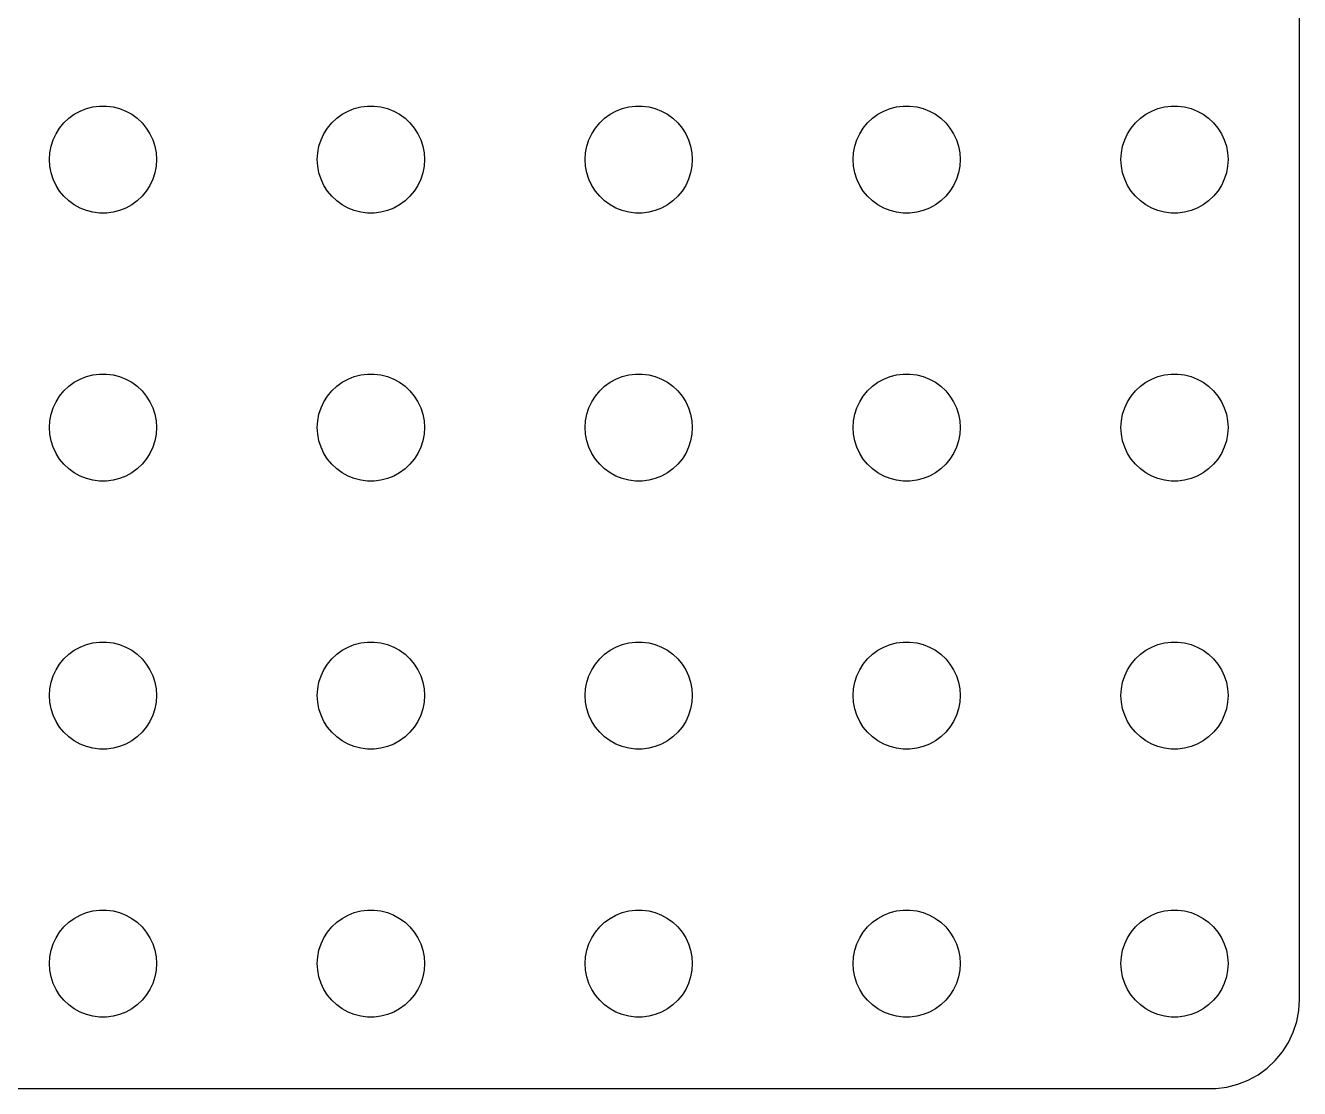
# Model space of a CAD drawing. Header units: metres. Extents: x -33.5 to 33.5, y -29.7 to 29.7.
# Drawn here: x -2.17 to 33.5, y -29.75 to 0 of the extents above; entities that cross this region are included whole.
import ezdxf

# ---------------------------------------------------------------- set-up
doc = ezdxf.new("R2010")
doc.units = ezdxf.units.M

msp = doc.modelspace()

# ---------------------------------------------------------------- linework, layer by layer
for p, q in [((33.5, -27.25), (33.5, 27.25)), ((-0.956131, -2.59422), (-0.803726, -2.48351)), ((-0.803726, -2.48351), (-0.638657, -2.39275)), ((-0.638657, -2.39275), (-0.463516, -2.32341)), ((-0.463516, -2.32341), (-0.281067, -2.27657)), ((-0.281067, -2.27657), (-0.094177, -2.25294)), ((-0.094177, -2.25294), (0.094177, -2.25294)), ((0.094177, -2.25294), (0.281067, -2.27657)), ((0.281067, -2.27657), (0.463516, -2.32341)), ((0.463516, -2.32341), (0.638657, -2.39275)), ((0.638657, -2.39275), (0.803726, -2.48351)), ((0.803726, -2.48351), (0.956131, -2.59422)), ((6.54385, -2.59422), (6.69626, -2.48351)), ((6.69626, -2.48351), (6.86133, -2.39275)), ((6.86133, -2.39275), (7.03647, -2.32341)), ((7.03647, -2.32341), (7.21892, -2.27657)), ((7.21892, -2.27657), (7.40581, -2.25294)), ((7.40581, -2.25294), (7.59418, -2.25294)), ((7.59418, -2.25294), (7.78107, -2.27657)), ((7.78107, -2.27657), (7.96352, -2.32341)), ((7.96352, -2.32341), (8.13866, -2.39275)), ((8.13866, -2.39275), (8.30373, -2.48351)), ((8.30373, -2.48351), (8.45613, -2.59422)), ((14.0439, -2.59422), (14.1963, -2.48351)), ((14.1963, -2.48351), (14.3613, -2.39275)), ((14.3613, -2.39275), (14.5365, -2.32341)), ((14.5365, -2.32341), (14.7189, -2.27657)), ((14.7189, -2.27657), (14.9058, -2.25294)), ((14.9058, -2.25294), (15.0942, -2.25294)), ((15.0942, -2.25294), (15.2811, -2.27657)), ((15.2811, -2.27657), (15.4635, -2.32341)), ((15.4635, -2.32341), (15.6387, -2.39275)), ((15.6387, -2.39275), (15.8037, -2.48351)), ((15.8037, -2.48351), (15.9561, -2.59422)), ((21.5439, -2.59422), (21.6963, -2.48351)), ((21.6963, -2.48351), (21.8613, -2.39275)), ((21.8613, -2.39275), (22.0365, -2.32341)), ((22.0365, -2.32341), (22.2189, -2.27657)), ((22.2189, -2.27657), (22.4058, -2.25294)), ((22.4058, -2.25294), (22.5942, -2.25294)), ((22.5942, -2.25294), (22.7811, -2.27657)), ((22.7811, -2.27657), (22.9635, -2.32341)), ((22.9635, -2.32341), (23.1387, -2.39275)), ((23.1387, -2.39275), (23.3037, -2.48351)), ((23.3037, -2.48351), (23.4561, -2.59422)), ((29.0439, -2.59422), (29.1963, -2.48351)), ((29.1963, -2.48351), (29.3613, -2.39275)), ((29.3613, -2.39275), (29.5365, -2.32341)), ((29.5365, -2.32341), (29.7189, -2.27657)), ((29.7189, -2.27657), (29.9058, -2.25294)), ((29.9058, -2.25294), (30.0942, -2.25294)), ((30.0942, -2.25294), (30.2811, -2.27657)), ((30.2811, -2.27657), (30.4635, -2.32341)), ((30.4635, -2.32341), (30.6387, -2.39275)), ((30.6387, -2.39275), (30.8037, -2.48351)), ((30.8037, -2.48351), (30.9561, -2.59422)), ((-1.21352, -2.86832), (-1.09344, -2.72318)), ((-1.09344, -2.72318), (-0.956131, -2.59422)), ((0.956131, -2.59422), (1.09344, -2.72318)), ((1.09344, -2.72318), (1.21352, -2.86832)), ((6.28647, -2.86832), (6.40654, -2.72318)), ((6.40654, -2.72318), (6.54385, -2.59422)), ((8.45613, -2.59422), (8.59344, -2.72318)), ((8.59344, -2.72318), (8.71352, -2.86832)), ((13.7865, -2.86832), (13.9065, -2.72318)), ((13.9065, -2.72318), (14.0439, -2.59422)), ((15.9561, -2.59422), (16.0934, -2.72318)), ((16.0934, -2.72318), (16.2135, -2.86832)), ((21.2865, -2.86832), (21.4065, -2.72318)), ((21.4065, -2.72318), (21.5439, -2.59422)), ((23.4561, -2.59422), (23.5934, -2.72318)), ((23.5934, -2.72318), (23.7135, -2.86832)), ((28.7865, -2.86832), (28.9065, -2.72318)), ((28.9065, -2.72318), (29.0439, -2.59422)), ((30.9561, -2.59422), (31.0934, -2.72318)), ((31.0934, -2.72318), (31.2135, -2.86832)), ((-1.45287, -3.37695), (-1.39465, -3.1978)), ((-1.39465, -3.1978), (-1.31445, -3.02736)), ((-1.31445, -3.02736), (-1.21352, -2.86832)), ((1.21352, -2.86832), (1.31445, -3.02736)), ((1.31445, -3.02736), (1.39465, -3.1978)), ((1.39465, -3.1978), (1.45287, -3.37695)), ((6.04712, -3.37695), (6.10533, -3.1978)), ((6.10533, -3.1978), (6.18553, -3.02736)), ((6.18553, -3.02736), (6.28647, -2.86832)), ((8.71352, -2.86832), (8.81445, -3.02736)), ((8.81445, -3.02736), (8.89465, -3.1978)), ((8.89465, -3.1978), (8.95287, -3.37695)), ((13.5471, -3.37695), (13.6053, -3.1978)), ((13.6053, -3.1978), (13.6855, -3.02736)), ((13.6855, -3.02736), (13.7865, -2.86832)), ((16.2135, -2.86832), (16.3145, -3.02736)), ((16.3145, -3.02736), (16.3947, -3.1978)), ((16.3947, -3.1978), (16.4529, -3.37695)), ((21.0471, -3.37695), (21.1053, -3.1978)), ((21.1053, -3.1978), (21.1855, -3.02736)), ((21.1855, -3.02736), (21.2865, -2.86832)), ((23.7135, -2.86832), (23.8145, -3.02736)), ((23.8145, -3.02736), (23.8947, -3.1978)), ((23.8947, -3.1978), (23.9529, -3.37695)), ((28.5471, -3.37695), (28.6053, -3.1978)), ((28.6053, -3.1978), (28.6855, -3.02736)), ((28.6855, -3.02736), (28.7865, -2.86832)), ((31.2135, -2.86832), (31.3145, -3.02736)), ((31.3145, -3.02736), (31.3947, -3.1978)), ((31.3947, -3.1978), (31.4529, -3.37695)), ((-1.5, -3.75), (-1.48816, -3.562)), ((-1.48816, -3.562), (-1.45287, -3.37695)), ((1.45287, -3.37695), (1.48816, -3.562)), ((1.48816, -3.562), (1.5, -3.75)), ((6, -3.75), (6.01183, -3.562)), ((6.01183, -3.562), (6.04712, -3.37695)), ((8.95287, -3.37695), (8.98816, -3.562)), ((8.98816, -3.562), (9, -3.75)), ((13.5, -3.75), (13.5118, -3.562)), ((13.5118, -3.562), (13.5471, -3.37695)), ((16.4529, -3.37695), (16.4882, -3.562)), ((16.4882, -3.562), (16.5, -3.75)), ((21, -3.75), (21.0118, -3.562)), ((21.0118, -3.562), (21.0471, -3.37695)), ((23.9529, -3.37695), (23.9882, -3.562)), ((23.9882, -3.562), (24, -3.75)), ((28.5, -3.75), (28.5118, -3.562)), ((28.5118, -3.562), (28.5471, -3.37695)), ((31.4529, -3.37695), (31.4882, -3.562)), ((31.4882, -3.562), (31.5, -3.75)), ((-1.48816, -3.93799), (-1.5, -3.75)), ((1.5, -3.75), (1.48816, -3.93799)), ((6.01183, -3.93799), (6, -3.75)), ((9, -3.75), (8.98816, -3.93799)), ((13.5118, -3.93799), (13.5, -3.75)), ((16.5, -3.75), (16.4882, -3.93799)), ((21.0118, -3.93799), (21, -3.75)), ((24, -3.75), (23.9882, -3.93799)), ((28.5118, -3.93799), (28.5, -3.75)), ((31.5, -3.75), (31.4882, -3.93799)), ((-1.45287, -4.12303), (-1.48816, -3.93799)), ((-1.39465, -4.30219), (-1.45287, -4.12303)), ((1.45287, -4.12303), (1.39465, -4.30219)), ((1.48816, -3.93799), (1.45287, -4.12303)), ((6.04712, -4.12303), (6.01183, -3.93799)), ((6.10533, -4.30219), (6.04712, -4.12303)), ((8.95287, -4.12303), (8.89465, -4.30219)), ((8.98816, -3.93799), (8.95287, -4.12303)), ((13.5471, -4.12303), (13.5118, -3.93799)), ((13.6053, -4.30219), (13.5471, -4.12303)), ((16.4529, -4.12303), (16.3947, -4.30219)), ((16.4882, -3.93799), (16.4529, -4.12303)), ((21.0471, -4.12303), (21.0118, -3.93799)), ((21.1053, -4.30219), (21.0471, -4.12303)), ((23.9529, -4.12303), (23.8947, -4.30219)), ((23.9882, -3.93799), (23.9529, -4.12303)), ((28.5471, -4.12303), (28.5118, -3.93799)), ((28.6053, -4.30219), (28.5471, -4.12303)), ((31.4529, -4.12303), (31.3947, -4.30219)), ((31.4882, -3.93799), (31.4529, -4.12303)), ((-1.31445, -4.47263), (-1.39465, -4.30219)), ((-1.21352, -4.63167), (-1.31445, -4.47263)), ((-1.09344, -4.77681), (-1.21352, -4.63167)), ((1.21352, -4.63167), (1.09344, -4.77681)), ((1.31445, -4.47263), (1.21352, -4.63167)), ((1.39465, -4.30219), (1.31445, -4.47263)), ((6.18553, -4.47263), (6.10533, -4.30219)), ((6.28647, -4.63167), (6.18553, -4.47263)), ((6.40654, -4.77681), (6.28647, -4.63167)), ((8.71352, -4.63167), (8.59344, -4.77681)), ((8.81445, -4.47263), (8.71352, -4.63167)), ((8.89465, -4.30219), (8.81445, -4.47263)), ((13.6855, -4.47263), (13.6053, -4.30219)), ((13.7865, -4.63167), (13.6855, -4.47263)), ((13.9065, -4.77681), (13.7865, -4.63167)), ((16.2135, -4.63167), (16.0934, -4.77681)), ((16.3145, -4.47263), (16.2135, -4.63167)), ((16.3947, -4.30219), (16.3145, -4.47263)), ((21.1855, -4.47263), (21.1053, -4.30219)), ((21.2865, -4.63167), (21.1855, -4.47263)), ((21.4065, -4.77681), (21.2865, -4.63167)), ((23.7135, -4.63167), (23.5934, -4.77681)), ((23.8145, -4.47263), (23.7135, -4.63167)), ((23.8947, -4.30219), (23.8145, -4.47263)), ((28.6855, -4.47263), (28.6053, -4.30219)), ((28.7865, -4.63167), (28.6855, -4.47263)), ((28.9065, -4.77681), (28.7865, -4.63167)), ((31.2135, -4.63167), (31.0934, -4.77681)), ((31.3145, -4.47263), (31.2135, -4.63167)), ((31.3947, -4.30219), (31.3145, -4.47263)), ((-0.956131, -4.90576), (-1.09344, -4.77681)), ((-0.803726, -5.01648), (-0.956131, -4.90576)), ((0.956131, -4.90576), (0.803726, -5.01648)), ((1.09344, -4.77681), (0.956131, -4.90576)), ((6.54385, -4.90576), (6.40654, -4.77681)), ((6.69626, -5.01648), (6.54385, -4.90576)), ((8.45613, -4.90576), (8.30373, -5.01648)), ((8.59344, -4.77681), (8.45613, -4.90576)), ((14.0439, -4.90576), (13.9065, -4.77681)), ((14.1963, -5.01648), (14.0439, -4.90576)), ((15.9561, -4.90576), (15.8037, -5.01648)), ((16.0934, -4.77681), (15.9561, -4.90576)), ((21.5439, -4.90576), (21.4065, -4.77681)), ((21.6963, -5.01648), (21.5439, -4.90576)), ((23.4561, -4.90576), (23.3037, -5.01648)), ((23.5934, -4.77681), (23.4561, -4.90576)), ((29.0439, -4.90576), (28.9065, -4.77681)), ((29.1963, -5.01648), (29.0439, -4.90576)), ((30.9561, -4.90576), (30.8037, -5.01648)), ((31.0934, -4.77681), (30.9561, -4.90576)), ((-0.638657, -5.10724), (-0.803726, -5.01648)), ((-0.463516, -5.17657), (-0.638657, -5.10724)), ((-0.281067, -5.22342), (-0.463516, -5.17657)), ((-0.094177, -5.24704), (-0.281067, -5.22342)), ((0.094177, -5.24704), (-0.094177, -5.24704)), ((0.281067, -5.22342), (0.094177, -5.24704)), ((0.463516, -5.17657), (0.281067, -5.22342)), ((0.638657, -5.10724), (0.463516, -5.17657)), ((0.803726, -5.01648), (0.638657, -5.10724)), ((6.86133, -5.10724), (6.69626, -5.01648)), ((7.03647, -5.17657), (6.86133, -5.10724)), ((7.21892, -5.22342), (7.03647, -5.17657)), ((7.40581, -5.24704), (7.21892, -5.22342)), ((7.59418, -5.24704), (7.40581, -5.24704)), ((7.78107, -5.22342), (7.59418, -5.24704)), ((7.96352, -5.17657), (7.78107, -5.22342)), ((8.13866, -5.10724), (7.96352, -5.17657)), ((8.30373, -5.01648), (8.13866, -5.10724)), ((14.3613, -5.10724), (14.1963, -5.01648)), ((14.5365, -5.17657), (14.3613, -5.10724)), ((14.7189, -5.22342), (14.5365, -5.17657)), ((14.9058, -5.24704), (14.7189, -5.22342)), ((15.0942, -5.24704), (14.9058, -5.24704)), ((15.2811, -5.22342), (15.0942, -5.24704)), ((15.4635, -5.17657), (15.2811, -5.22342)), ((15.6387, -5.10724), (15.4635, -5.17657)), ((15.8037, -5.01648), (15.6387, -5.10724)), ((21.8613, -5.10724), (21.6963, -5.01648)), ((22.0365, -5.17657), (21.8613, -5.10724)), ((22.2189, -5.22342), (22.0365, -5.17657)), ((22.4058, -5.24704), (22.2189, -5.22342)), ((22.5942, -5.24704), (22.4058, -5.24704)), ((22.7811, -5.22342), (22.5942, -5.24704)), ((22.9635, -5.17657), (22.7811, -5.22342)), ((23.1387, -5.10724), (22.9635, -5.17657)), ((23.3037, -5.01648), (23.1387, -5.10724)), ((29.3613, -5.10724), (29.1963, -5.01648)), ((29.5365, -5.17657), (29.3613, -5.10724)), ((29.7189, -5.22342), (29.5365, -5.17657)), ((29.9058, -5.24704), (29.7189, -5.22342)), ((30.0942, -5.24704), (29.9058, -5.24704)), ((30.2811, -5.22342), (30.0942, -5.24704)), ((30.4635, -5.17657), (30.2811, -5.22342)), ((30.6387, -5.10724), (30.4635, -5.17657)), ((30.8037, -5.01648), (30.6387, -5.10724)), ((-0.956131, -10.0942), (-0.803726, -9.98351)), ((-0.803726, -9.98351), (-0.638657, -9.89275)), ((-0.638657, -9.89275), (-0.463516, -9.82341)), ((-0.463516, -9.82341), (-0.281067, -9.77657)), ((-0.281067, -9.77657), (-0.094177, -9.75294)), ((-0.094177, -9.75294), (0.094177, -9.75294)), ((0.094177, -9.75294), (0.281067, -9.77657)), ((0.281067, -9.77657), (0.463516, -9.82341)), ((0.463516, -9.82341), (0.638657, -9.89275)), ((0.638657, -9.89275), (0.803726, -9.98351)), ((0.803726, -9.98351), (0.956131, -10.0942)), ((6.54385, -10.0942), (6.69626, -9.98351)), ((6.69626, -9.98351), (6.86133, -9.89275)), ((6.86133, -9.89275), (7.03647, -9.82341)), ((7.03647, -9.82341), (7.21892, -9.77657)), ((7.21892, -9.77657), (7.40581, -9.75294)), ((7.40581, -9.75294), (7.59418, -9.75294)), ((7.59418, -9.75294), (7.78107, -9.77657)), ((7.78107, -9.77657), (7.96352, -9.82341)), ((7.96352, -9.82341), (8.13866, -9.89275)), ((8.13866, -9.89275), (8.30373, -9.98351)), ((8.30373, -9.98351), (8.45613, -10.0942)), ((14.0439, -10.0942), (14.1963, -9.98351)), ((14.1963, -9.98351), (14.3613, -9.89275)), ((14.3613, -9.89275), (14.5365, -9.82341)), ((14.5365, -9.82341), (14.7189, -9.77657)), ((14.7189, -9.77657), (14.9058, -9.75294)), ((14.9058, -9.75294), (15.0942, -9.75294)), ((15.0942, -9.75294), (15.2811, -9.77657)), ((15.2811, -9.77657), (15.4635, -9.82341)), ((15.4635, -9.82341), (15.6387, -9.89275)), ((15.6387, -9.89275), (15.8037, -9.98351)), ((15.8037, -9.98351), (15.9561, -10.0942)), ((21.5439, -10.0942), (21.6963, -9.98351)), ((21.6963, -9.98351), (21.8613, -9.89275)), ((21.8613, -9.89275), (22.0365, -9.82341)), ((22.0365, -9.82341), (22.2189, -9.77657)), ((22.2189, -9.77657), (22.4058, -9.75294)), ((22.4058, -9.75294), (22.5942, -9.75294)), ((22.5942, -9.75294), (22.7811, -9.77657)), ((22.7811, -9.77657), (22.9635, -9.82341)), ((22.9635, -9.82341), (23.1387, -9.89275)), ((23.1387, -9.89275), (23.3037, -9.98351)), ((23.3037, -9.98351), (23.4561, -10.0942)), ((29.0439, -10.0942), (29.1963, -9.98351)), ((29.1963, -9.98351), (29.3613, -9.89275)), ((29.3613, -9.89275), (29.5365, -9.82341)), ((29.5365, -9.82341), (29.7189, -9.77657)), ((29.7189, -9.77657), (29.9058, -9.75294)), ((29.9058, -9.75294), (30.0942, -9.75294)), ((30.0942, -9.75294), (30.2811, -9.77657)), ((30.2811, -9.77657), (30.4635, -9.82341)), ((30.4635, -9.82341), (30.6387, -9.89275)), ((30.6387, -9.89275), (30.8037, -9.98351)), ((30.8037, -9.98351), (30.9561, -10.0942)), ((-1.21352, -10.3683), (-1.09344, -10.2232)), ((-1.09344, -10.2232), (-0.956131, -10.0942)), ((0.956131, -10.0942), (1.09344, -10.2232)), ((1.09344, -10.2232), (1.21352, -10.3683)), ((6.28647, -10.3683), (6.40654, -10.2232)), ((6.40654, -10.2232), (6.54385, -10.0942)), ((8.45613, -10.0942), (8.59344, -10.2232)), ((8.59344, -10.2232), (8.71352, -10.3683)), ((13.7865, -10.3683), (13.9065, -10.2232)), ((13.9065, -10.2232), (14.0439, -10.0942)), ((15.9561, -10.0942), (16.0934, -10.2232)), ((16.0934, -10.2232), (16.2135, -10.3683)), ((21.2865, -10.3683), (21.4065, -10.2232)), ((21.4065, -10.2232), (21.5439, -10.0942)), ((23.4561, -10.0942), (23.5934, -10.2232)), ((23.5934, -10.2232), (23.7135, -10.3683)), ((28.7865, -10.3683), (28.9065, -10.2232)), ((28.9065, -10.2232), (29.0439, -10.0942)), ((30.9561, -10.0942), (31.0934, -10.2232)), ((31.0934, -10.2232), (31.2135, -10.3683)), ((-1.45287, -10.877), (-1.39465, -10.6978)), ((-1.39465, -10.6978), (-1.31445, -10.5274)), ((-1.31445, -10.5274), (-1.21352, -10.3683)), ((1.21352, -10.3683), (1.31445, -10.5274)), ((1.31445, -10.5274), (1.39465, -10.6978)), ((1.39465, -10.6978), (1.45287, -10.877)), ((6.04712, -10.877), (6.10533, -10.6978)), ((6.10533, -10.6978), (6.18553, -10.5274)), ((6.18553, -10.5274), (6.28647, -10.3683)), ((8.71352, -10.3683), (8.81445, -10.5274)), ((8.81445, -10.5274), (8.89465, -10.6978)), ((8.89465, -10.6978), (8.95287, -10.877)), ((13.5471, -10.877), (13.6053, -10.6978)), ((13.6053, -10.6978), (13.6855, -10.5274)), ((13.6855, -10.5274), (13.7865, -10.3683)), ((16.2135, -10.3683), (16.3145, -10.5274)), ((16.3145, -10.5274), (16.3947, -10.6978)), ((16.3947, -10.6978), (16.4529, -10.877)), ((21.0471, -10.877), (21.1053, -10.6978)), ((21.1053, -10.6978), (21.1855, -10.5274)), ((21.1855, -10.5274), (21.2865, -10.3683)), ((23.7135, -10.3683), (23.8145, -10.5274)), ((23.8145, -10.5274), (23.8947, -10.6978)), ((23.8947, -10.6978), (23.9529, -10.877)), ((28.5471, -10.877), (28.6053, -10.6978)), ((28.6053, -10.6978), (28.6855, -10.5274)), ((28.6855, -10.5274), (28.7865, -10.3683)), ((31.2135, -10.3683), (31.3145, -10.5274)), ((31.3145, -10.5274), (31.3947, -10.6978)), ((31.3947, -10.6978), (31.4529, -10.877)), ((-1.48816, -11.062), (-1.45287, -10.877)), ((1.45287, -10.877), (1.48816, -11.062)), ((6.01183, -11.062), (6.04712, -10.877)), ((8.95287, -10.877), (8.98816, -11.062)), ((13.5118, -11.062), (13.5471, -10.877)), ((16.4529, -10.877), (16.4882, -11.062)), ((21.0118, -11.062), (21.0471, -10.877)), ((23.9529, -10.877), (23.9882, -11.062)), ((28.5118, -11.062), (28.5471, -10.877)), ((31.4529, -10.877), (31.4882, -11.062)), ((-1.5, -11.25), (-1.48816, -11.062)), ((-1.48816, -11.438), (-1.5, -11.25)), ((1.48816, -11.062), (1.5, -11.25)), ((1.5, -11.25), (1.48816, -11.438)), ((6, -11.25), (6.01183, -11.062)), ((6.01183, -11.438), (6, -11.25)), ((8.98816, -11.062), (9, -11.25)), ((9, -11.25), (8.98816, -11.438)), ((13.5, -11.25), (13.5118, -11.062)), ((13.5118, -11.438), (13.5, -11.25)), ((16.4882, -11.062), (16.5, -11.25)), ((16.5, -11.25), (16.4882, -11.438)), ((21, -11.25), (21.0118, -11.062)), ((21.0118, -11.438), (21, -11.25)), ((23.9882, -11.062), (24, -11.25)), ((24, -11.25), (23.9882, -11.438)), ((28.5, -11.25), (28.5118, -11.062)), ((28.5118, -11.438), (28.5, -11.25)), ((31.4882, -11.062), (31.5, -11.25)), ((31.5, -11.25), (31.4882, -11.438)), ((-1.45287, -11.623), (-1.48816, -11.438)), ((-1.39465, -11.8022), (-1.45287, -11.623)), ((1.45287, -11.623), (1.39465, -11.8022)), ((1.48816, -11.438), (1.45287, -11.623)), ((6.04712, -11.623), (6.01183, -11.438)), ((6.10533, -11.8022), (6.04712, -11.623)), ((8.95287, -11.623), (8.89465, -11.8022)), ((8.98816, -11.438), (8.95287, -11.623)), ((13.5471, -11.623), (13.5118, -11.438)), ((13.6053, -11.8022), (13.5471, -11.623)), ((16.4529, -11.623), (16.3947, -11.8022)), ((16.4882, -11.438), (16.4529, -11.623)), ((21.0471, -11.623), (21.0118, -11.438)), ((21.1053, -11.8022), (21.0471, -11.623)), ((23.9529, -11.623), (23.8947, -11.8022)), ((23.9882, -11.438), (23.9529, -11.623)), ((28.5471, -11.623), (28.5118, -11.438)), ((28.6053, -11.8022), (28.5471, -11.623)), ((31.4529, -11.623), (31.3947, -11.8022)), ((31.4882, -11.438), (31.4529, -11.623)), ((-1.31445, -11.9726), (-1.39465, -11.8022)), ((-1.21352, -12.1317), (-1.31445, -11.9726)), ((1.31445, -11.9726), (1.21352, -12.1317)), ((1.39465, -11.8022), (1.31445, -11.9726)), ((6.18553, -11.9726), (6.10533, -11.8022)), ((6.28647, -12.1317), (6.18553, -11.9726)), ((8.81445, -11.9726), (8.71352, -12.1317)), ((8.89465, -11.8022), (8.81445, -11.9726)), ((13.6855, -11.9726), (13.6053, -11.8022)), ((13.7865, -12.1317), (13.6855, -11.9726)), ((16.3145, -11.9726), (16.2135, -12.1317)), ((16.3947, -11.8022), (16.3145, -11.9726)), ((21.1855, -11.9726), (21.1053, -11.8022)), ((21.2865, -12.1317), (21.1855, -11.9726)), ((23.8145, -11.9726), (23.7135, -12.1317)), ((23.8947, -11.8022), (23.8145, -11.9726)), ((28.6855, -11.9726), (28.6053, -11.8022)), ((28.7865, -12.1317), (28.6855, -11.9726)), ((31.3145, -11.9726), (31.2135, -12.1317)), ((31.3947, -11.8022), (31.3145, -11.9726)), ((-1.09344, -12.2768), (-1.21352, -12.1317)), ((-0.956131, -12.4058), (-1.09344, -12.2768)), ((-0.803726, -12.5165), (-0.956131, -12.4058)), ((0.956131, -12.4058), (0.803726, -12.5165)), ((1.09344, -12.2768), (0.956131, -12.4058)), ((1.21352, -12.1317), (1.09344, -12.2768)), ((6.40654, -12.2768), (6.28647, -12.1317)), ((6.54385, -12.4058), (6.40654, -12.2768)), ((6.69626, -12.5165), (6.54385, -12.4058)), ((8.45613, -12.4058), (8.30373, -12.5165)), ((8.59344, -12.2768), (8.45613, -12.4058)), ((8.71352, -12.1317), (8.59344, -12.2768)), ((13.9065, -12.2768), (13.7865, -12.1317)), ((14.0439, -12.4058), (13.9065, -12.2768)), ((14.1963, -12.5165), (14.0439, -12.4058)), ((15.9561, -12.4058), (15.8037, -12.5165)), ((16.0934, -12.2768), (15.9561, -12.4058)), ((16.2135, -12.1317), (16.0934, -12.2768)), ((21.4065, -12.2768), (21.2865, -12.1317)), ((21.5439, -12.4058), (21.4065, -12.2768)), ((21.6963, -12.5165), (21.5439, -12.4058)), ((23.4561, -12.4058), (23.3037, -12.5165)), ((23.5934, -12.2768), (23.4561, -12.4058)), ((23.7135, -12.1317), (23.5934, -12.2768)), ((28.9065, -12.2768), (28.7865, -12.1317)), ((29.0439, -12.4058), (28.9065, -12.2768)), ((29.1963, -12.5165), (29.0439, -12.4058)), ((30.9561, -12.4058), (30.8037, -12.5165)), ((31.0934, -12.2768), (30.9561, -12.4058)), ((31.2135, -12.1317), (31.0934, -12.2768)), ((-0.638657, -12.6072), (-0.803726, -12.5165)), ((-0.463516, -12.6766), (-0.638657, -12.6072)), ((-0.281067, -12.7234), (-0.463516, -12.6766)), ((-0.094177, -12.747), (-0.281067, -12.7234)), ((0.094177, -12.747), (-0.094177, -12.747)), ((0.281067, -12.7234), (0.094177, -12.747)), ((0.463516, -12.6766), (0.281067, -12.7234)), ((0.638657, -12.6072), (0.463516, -12.6766)), ((0.803726, -12.5165), (0.638657, -12.6072)), ((6.86133, -12.6072), (6.69626, -12.5165)), ((7.03647, -12.6766), (6.86133, -12.6072)), ((7.21892, -12.7234), (7.03647, -12.6766)), ((7.40581, -12.747), (7.21892, -12.7234)), ((7.59418, -12.747), (7.40581, -12.747)), ((7.78107, -12.7234), (7.59418, -12.747)), ((7.96352, -12.6766), (7.78107, -12.7234)), ((8.13866, -12.6072), (7.96352, -12.6766)), ((8.30373, -12.5165), (8.13866, -12.6072)), ((14.3613, -12.6072), (14.1963, -12.5165)), ((14.5365, -12.6766), (14.3613, -12.6072)), ((14.7189, -12.7234), (14.5365, -12.6766)), ((14.9058, -12.747), (14.7189, -12.7234)), ((15.0942, -12.747), (14.9058, -12.747)), ((15.2811, -12.7234), (15.0942, -12.747)), ((15.4635, -12.6766), (15.2811, -12.7234)), ((15.6387, -12.6072), (15.4635, -12.6766)), ((15.8037, -12.5165), (15.6387, -12.6072)), ((21.8613, -12.6072), (21.6963, -12.5165)), ((22.0365, -12.6766), (21.8613, -12.6072)), ((22.2189, -12.7234), (22.0365, -12.6766)), ((22.4058, -12.747), (22.2189, -12.7234)), ((22.5942, -12.747), (22.4058, -12.747)), ((22.7811, -12.7234), (22.5942, -12.747)), ((22.9635, -12.6766), (22.7811, -12.7234)), ((23.1387, -12.6072), (22.9635, -12.6766)), ((23.3037, -12.5165), (23.1387, -12.6072)), ((29.3613, -12.6072), (29.1963, -12.5165)), ((29.5365, -12.6766), (29.3613, -12.6072)), ((29.7189, -12.7234), (29.5365, -12.6766)), ((29.9058, -12.747), (29.7189, -12.7234)), ((30.0942, -12.747), (29.9058, -12.747)), ((30.2811, -12.7234), (30.0942, -12.747)), ((30.4635, -12.6766), (30.2811, -12.7234)), ((30.6387, -12.6072), (30.4635, -12.6766)), ((30.8037, -12.5165), (30.6387, -12.6072)), ((-0.803726, -17.4835), (-0.638657, -17.3927)), ((-0.638657, -17.3927), (-0.463516, -17.3234)), ((-0.463516, -17.3234), (-0.281067, -17.2766)), ((-0.281067, -17.2766), (-0.094177, -17.253)), ((-0.094177, -17.253), (0.094177, -17.253)), ((0.094177, -17.253), (0.281067, -17.2766)), ((0.281067, -17.2766), (0.463516, -17.3234)), ((0.463516, -17.3234), (0.638657, -17.3927)), ((0.638657, -17.3927), (0.803726, -17.4835)), ((6.69626, -17.4835), (6.86133, -17.3927)), ((6.86133, -17.3927), (7.03647, -17.3234)), ((7.03647, -17.3234), (7.21892, -17.2766)), ((7.21892, -17.2766), (7.40581, -17.253)), ((7.40581, -17.253), (7.59418, -17.253)), ((7.59418, -17.253), (7.78107, -17.2766)), ((7.78107, -17.2766), (7.96352, -17.3234)), ((7.96352, -17.3234), (8.13866, -17.3927)), ((8.13866, -17.3927), (8.30373, -17.4835)), ((14.1963, -17.4835), (14.3613, -17.3927)), ((14.3613, -17.3927), (14.5365, -17.3234)), ((14.5365, -17.3234), (14.7189, -17.2766)), ((14.7189, -17.2766), (14.9058, -17.253)), ((14.9058, -17.253), (15.0942, -17.253)), ((15.0942, -17.253), (15.2811, -17.2766)), ((15.2811, -17.2766), (15.4635, -17.3234)), ((15.4635, -17.3234), (15.6387, -17.3927)), ((15.6387, -17.3927), (15.8037, -17.4835)), ((21.6963, -17.4835), (21.8613, -17.3927)), ((21.8613, -17.3927), (22.0365, -17.3234)), ((22.0365, -17.3234), (22.2189, -17.2766)), ((22.2189, -17.2766), (22.4058, -17.253)), ((22.4058, -17.253), (22.5942, -17.253)), ((22.5942, -17.253), (22.7811, -17.2766)), ((22.7811, -17.2766), (22.9635, -17.3234)), ((22.9635, -17.3234), (23.1387, -17.3927)), ((23.1387, -17.3927), (23.3037, -17.4835)), ((29.1963, -17.4835), (29.3613, -17.3927)), ((29.3613, -17.3927), (29.5365, -17.3234)), ((29.5365, -17.3234), (29.7189, -17.2766)), ((29.7189, -17.2766), (29.9058, -17.253)), ((29.9058, -17.253), (30.0942, -17.253)), ((30.0942, -17.253), (30.2811, -17.2766)), ((30.2811, -17.2766), (30.4635, -17.3234)), ((30.4635, -17.3234), (30.6387, -17.3927)), ((30.6387, -17.3927), (30.8037, -17.4835)), ((-1.21352, -17.8683), (-1.09344, -17.7232)), ((-1.09344, -17.7232), (-0.956131, -17.5942)), ((-0.956131, -17.5942), (-0.803726, -17.4835)), ((0.803726, -17.4835), (0.956131, -17.5942)), ((0.956131, -17.5942), (1.09344, -17.7232)), ((1.09344, -17.7232), (1.21352, -17.8683)), ((6.28647, -17.8683), (6.40654, -17.7232)), ((6.40654, -17.7232), (6.54385, -17.5942)), ((6.54385, -17.5942), (6.69626, -17.4835)), ((8.30373, -17.4835), (8.45613, -17.5942)), ((8.45613, -17.5942), (8.59344, -17.7232)), ((8.59344, -17.7232), (8.71352, -17.8683)), ((13.7865, -17.8683), (13.9065, -17.7232)), ((13.9065, -17.7232), (14.0439, -17.5942)), ((14.0439, -17.5942), (14.1963, -17.4835)), ((15.8037, -17.4835), (15.9561, -17.5942)), ((15.9561, -17.5942), (16.0934, -17.7232)), ((16.0934, -17.7232), (16.2135, -17.8683)), ((21.2865, -17.8683), (21.4065, -17.7232)), ((21.4065, -17.7232), (21.5439, -17.5942)), ((21.5439, -17.5942), (21.6963, -17.4835)), ((23.3037, -17.4835), (23.4561, -17.5942)), ((23.4561, -17.5942), (23.5934, -17.7232)), ((23.5934, -17.7232), (23.7135, -17.8683)), ((28.7865, -17.8683), (28.9065, -17.7232)), ((28.9065, -17.7232), (29.0439, -17.5942)), ((29.0439, -17.5942), (29.1963, -17.4835)), ((30.8037, -17.4835), (30.9561, -17.5942)), ((30.9561, -17.5942), (31.0934, -17.7232)), ((31.0934, -17.7232), (31.2135, -17.8683)), ((-1.39465, -18.1978), (-1.31445, -18.0274)), ((-1.31445, -18.0274), (-1.21352, -17.8683)), ((1.21352, -17.8683), (1.31445, -18.0274)), ((1.31445, -18.0274), (1.39465, -18.1978)), ((6.10533, -18.1978), (6.18553, -18.0274)), ((6.18553, -18.0274), (6.28647, -17.8683)), ((8.71352, -17.8683), (8.81445, -18.0274)), ((8.81445, -18.0274), (8.89465, -18.1978)), ((13.6053, -18.1978), (13.6855, -18.0274)), ((13.6855, -18.0274), (13.7865, -17.8683)), ((16.2135, -17.8683), (16.3145, -18.0274)), ((16.3145, -18.0274), (16.3947, -18.1978)), ((21.1053, -18.1978), (21.1855, -18.0274)), ((21.1855, -18.0274), (21.2865, -17.8683)), ((23.7135, -17.8683), (23.8145, -18.0274)), ((23.8145, -18.0274), (23.8947, -18.1978)), ((28.6053, -18.1978), (28.6855, -18.0274)), ((28.6855, -18.0274), (28.7865, -17.8683)), ((31.2135, -17.8683), (31.3145, -18.0274)), ((31.3145, -18.0274), (31.3947, -18.1978)), ((-1.48816, -18.562), (-1.45287, -18.377)), ((-1.45287, -18.377), (-1.39465, -18.1978)), ((1.39465, -18.1978), (1.45287, -18.377)), ((1.45287, -18.377), (1.48816, -18.562)), ((6.01183, -18.562), (6.04712, -18.377)), ((6.04712, -18.377), (6.10533, -18.1978)), ((8.89465, -18.1978), (8.95287, -18.377)), ((8.95287, -18.377), (8.98816, -18.562)), ((13.5118, -18.562), (13.5471, -18.377)), ((13.5471, -18.377), (13.6053, -18.1978)), ((16.3947, -18.1978), (16.4529, -18.377)), ((16.4529, -18.377), (16.4882, -18.562)), ((21.0118, -18.562), (21.0471, -18.377)), ((21.0471, -18.377), (21.1053, -18.1978)), ((23.8947, -18.1978), (23.9529, -18.377)), ((23.9529, -18.377), (23.9882, -18.562)), ((28.5118, -18.562), (28.5471, -18.377)), ((28.5471, -18.377), (28.6053, -18.1978)), ((31.3947, -18.1978), (31.4529, -18.377)), ((31.4529, -18.377), (31.4882, -18.562)), ((-1.5, -18.75), (-1.48816, -18.562)), ((-1.48816, -18.938), (-1.5, -18.75)), ((1.48816, -18.562), (1.5, -18.75)), ((1.5, -18.75), (1.48816, -18.938)), ((6, -18.75), (6.01183, -18.562)), ((6.01183, -18.938), (6, -18.75)), ((8.98816, -18.562), (9, -18.75)), ((9, -18.75), (8.98816, -18.938)), ((13.5, -18.75), (13.5118, -18.562)), ((13.5118, -18.938), (13.5, -18.75)), ((16.4882, -18.562), (16.5, -18.75)), ((16.5, -18.75), (16.4882, -18.938)), ((21, -18.75), (21.0118, -18.562)), ((21.0118, -18.938), (21, -18.75)), ((23.9882, -18.562), (24, -18.75)), ((24, -18.75), (23.9882, -18.938)), ((28.5, -18.75), (28.5118, -18.562)), ((28.5118, -18.938), (28.5, -18.75)), ((31.4882, -18.562), (31.5, -18.75)), ((31.5, -18.75), (31.4882, -18.938)), ((-1.45287, -19.123), (-1.48816, -18.938)), ((-1.39465, -19.3022), (-1.45287, -19.123)), ((1.45287, -19.123), (1.39465, -19.3022)), ((1.48816, -18.938), (1.45287, -19.123)), ((6.04712, -19.123), (6.01183, -18.938)), ((6.10533, -19.3022), (6.04712, -19.123)), ((8.95287, -19.123), (8.89465, -19.3022)), ((8.98816, -18.938), (8.95287, -19.123)), ((13.5471, -19.123), (13.5118, -18.938)), ((13.6053, -19.3022), (13.5471, -19.123)), ((16.4529, -19.123), (16.3947, -19.3022)), ((16.4882, -18.938), (16.4529, -19.123)), ((21.0471, -19.123), (21.0118, -18.938)), ((21.1053, -19.3022), (21.0471, -19.123)), ((23.9529, -19.123), (23.8947, -19.3022)), ((23.9882, -18.938), (23.9529, -19.123)), ((28.5471, -19.123), (28.5118, -18.938)), ((28.6053, -19.3022), (28.5471, -19.123)), ((31.4529, -19.123), (31.3947, -19.3022)), ((31.4882, -18.938), (31.4529, -19.123)), ((-1.31445, -19.4726), (-1.39465, -19.3022)), ((-1.21352, -19.6317), (-1.31445, -19.4726)), ((1.31445, -19.4726), (1.21352, -19.6317)), ((1.39465, -19.3022), (1.31445, -19.4726)), ((6.18553, -19.4726), (6.10533, -19.3022)), ((6.28647, -19.6317), (6.18553, -19.4726)), ((8.81445, -19.4726), (8.71352, -19.6317)), ((8.89465, -19.3022), (8.81445, -19.4726)), ((13.6855, -19.4726), (13.6053, -19.3022)), ((13.7865, -19.6317), (13.6855, -19.4726)), ((16.3145, -19.4726), (16.2135, -19.6317)), ((16.3947, -19.3022), (16.3145, -19.4726)), ((21.1855, -19.4726), (21.1053, -19.3022)), ((21.2865, -19.6317), (21.1855, -19.4726)), ((23.8145, -19.4726), (23.7135, -19.6317)), ((23.8947, -19.3022), (23.8145, -19.4726)), ((28.6855, -19.4726), (28.6053, -19.3022)), ((28.7865, -19.6317), (28.6855, -19.4726)), ((31.3145, -19.4726), (31.2135, -19.6317)), ((31.3947, -19.3022), (31.3145, -19.4726)), ((-1.09344, -19.7768), (-1.21352, -19.6317)), ((-0.956131, -19.9058), (-1.09344, -19.7768)), ((-0.803726, -20.0165), (-0.956131, -19.9058)), ((0.956131, -19.9058), (0.803726, -20.0165)), ((1.09344, -19.7768), (0.956131, -19.9058)), ((1.21352, -19.6317), (1.09344, -19.7768)), ((6.40654, -19.7768), (6.28647, -19.6317)), ((6.54385, -19.9058), (6.40654, -19.7768)), ((6.69626, -20.0165), (6.54385, -19.9058)), ((8.45613, -19.9058), (8.30373, -20.0165)), ((8.59344, -19.7768), (8.45613, -19.9058)), ((8.71352, -19.6317), (8.59344, -19.7768)), ((13.9065, -19.7768), (13.7865, -19.6317)), ((14.0439, -19.9058), (13.9065, -19.7768)), ((14.1963, -20.0165), (14.0439, -19.9058)), ((15.9561, -19.9058), (15.8037, -20.0165)), ((16.0934, -19.7768), (15.9561, -19.9058)), ((16.2135, -19.6317), (16.0934, -19.7768)), ((21.4065, -19.7768), (21.2865, -19.6317)), ((21.5439, -19.9058), (21.4065, -19.7768)), ((21.6963, -20.0165), (21.5439, -19.9058)), ((23.4561, -19.9058), (23.3037, -20.0165)), ((23.5934, -19.7768), (23.4561, -19.9058)), ((23.7135, -19.6317), (23.5934, -19.7768)), ((28.9065, -19.7768), (28.7865, -19.6317)), ((29.0439, -19.9058), (28.9065, -19.7768)), ((29.1963, -20.0165), (29.0439, -19.9058)), ((30.9561, -19.9058), (30.8037, -20.0165)), ((31.0934, -19.7768), (30.9561, -19.9058)), ((31.2135, -19.6317), (31.0934, -19.7768)), ((-0.638657, -20.1072), (-0.803726, -20.0165)), ((-0.463516, -20.1766), (-0.638657, -20.1072)), ((-0.281067, -20.2234), (-0.463516, -20.1766)), ((-0.094177, -20.247), (-0.281067, -20.2234)), ((0.094177, -20.247), (-0.094177, -20.247)), ((0.281067, -20.2234), (0.094177, -20.247)), ((0.463516, -20.1766), (0.281067, -20.2234)), ((0.638657, -20.1072), (0.463516, -20.1766)), ((0.803726, -20.0165), (0.638657, -20.1072)), ((6.86133, -20.1072), (6.69626, -20.0165)), ((7.03647, -20.1766), (6.86133, -20.1072)), ((7.21892, -20.2234), (7.03647, -20.1766)), ((7.40581, -20.247), (7.21892, -20.2234)), ((7.59418, -20.247), (7.40581, -20.247)), ((7.78107, -20.2234), (7.59418, -20.247)), ((7.96352, -20.1766), (7.78107, -20.2234)), ((8.13866, -20.1072), (7.96352, -20.1766)), ((8.30373, -20.0165), (8.13866, -20.1072)), ((14.3613, -20.1072), (14.1963, -20.0165)), ((14.5365, -20.1766), (14.3613, -20.1072)), ((14.7189, -20.2234), (14.5365, -20.1766)), ((14.9058, -20.247), (14.7189, -20.2234)), ((15.0942, -20.247), (14.9058, -20.247)), ((15.2811, -20.2234), (15.0942, -20.247)), ((15.4635, -20.1766), (15.2811, -20.2234)), ((15.6387, -20.1072), (15.4635, -20.1766)), ((15.8037, -20.0165), (15.6387, -20.1072)), ((21.8613, -20.1072), (21.6963, -20.0165)), ((22.0365, -20.1766), (21.8613, -20.1072)), ((22.2189, -20.2234), (22.0365, -20.1766)), ((22.4058, -20.247), (22.2189, -20.2234)), ((22.5942, -20.247), (22.4058, -20.247)), ((22.7811, -20.2234), (22.5942, -20.247)), ((22.9635, -20.1766), (22.7811, -20.2234)), ((23.1387, -20.1072), (22.9635, -20.1766)), ((23.3037, -20.0165), (23.1387, -20.1072)), ((29.3613, -20.1072), (29.1963, -20.0165)), ((29.5365, -20.1766), (29.3613, -20.1072)), ((29.7189, -20.2234), (29.5365, -20.1766)), ((29.9058, -20.247), (29.7189, -20.2234)), ((30.0942, -20.247), (29.9058, -20.247)), ((30.2811, -20.2234), (30.0942, -20.247)), ((30.4635, -20.1766), (30.2811, -20.2234)), ((30.6387, -20.1072), (30.4635, -20.1766)), ((30.8037, -20.0165), (30.6387, -20.1072)), ((-0.803726, -24.9835), (-0.638657, -24.8927)), ((-0.638657, -24.8927), (-0.463516, -24.8234)), ((-0.463516, -24.8234), (-0.281067, -24.7766)), ((-0.281067, -24.7766), (-0.094177, -24.753)), ((-0.094177, -24.753), (0.094177, -24.753)), ((0.094177, -24.753), (0.281067, -24.7766)), ((0.281067, -24.7766), (0.463516, -24.8234)), ((0.463516, -24.8234), (0.638657, -24.8927)), ((0.638657, -24.8927), (0.803726, -24.9835)), ((6.69626, -24.9835), (6.86133, -24.8927)), ((6.86133, -24.8927), (7.03647, -24.8234)), ((7.03647, -24.8234), (7.21892, -24.7766)), ((7.21892, -24.7766), (7.40581, -24.753)), ((7.40581, -24.753), (7.59418, -24.753)), ((7.59418, -24.753), (7.78107, -24.7766)), ((7.78107, -24.7766), (7.96352, -24.8234)), ((7.96352, -24.8234), (8.13866, -24.8927)), ((8.13866, -24.8927), (8.30373, -24.9835)), ((14.1963, -24.9835), (14.3613, -24.8927)), ((14.3613, -24.8927), (14.5365, -24.8234)), ((14.5365, -24.8234), (14.7189, -24.7766)), ((14.7189, -24.7766), (14.9058, -24.753)), ((14.9058, -24.753), (15.0942, -24.753)), ((15.0942, -24.753), (15.2811, -24.7766)), ((15.2811, -24.7766), (15.4635, -24.8234)), ((15.4635, -24.8234), (15.6387, -24.8927)), ((15.6387, -24.8927), (15.8037, -24.9835)), ((21.6963, -24.9835), (21.8613, -24.8927)), ((21.8613, -24.8927), (22.0365, -24.8234)), ((22.0365, -24.8234), (22.2189, -24.7766)), ((22.2189, -24.7766), (22.4058, -24.753)), ((22.4058, -24.753), (22.5942, -24.753)), ((22.5942, -24.753), (22.7811, -24.7766)), ((22.7811, -24.7766), (22.9635, -24.8234)), ((22.9635, -24.8234), (23.1387, -24.8927)), ((23.1387, -24.8927), (23.3037, -24.9835)), ((29.1963, -24.9835), (29.3613, -24.8927)), ((29.3613, -24.8927), (29.5365, -24.8234)), ((29.5365, -24.8234), (29.7189, -24.7766)), ((29.7189, -24.7766), (29.9058, -24.753)), ((29.9058, -24.753), (30.0942, -24.753)), ((30.0942, -24.753), (30.2811, -24.7766)), ((30.2811, -24.7766), (30.4635, -24.8234)), ((30.4635, -24.8234), (30.6387, -24.8927)), ((30.6387, -24.8927), (30.8037, -24.9835)), ((-1.21352, -25.3683), (-1.09344, -25.2232)), ((-1.09344, -25.2232), (-0.956131, -25.0942)), ((-0.956131, -25.0942), (-0.803726, -24.9835)), ((0.803726, -24.9835), (0.956131, -25.0942)), ((0.956131, -25.0942), (1.09344, -25.2232)), ((1.09344, -25.2232), (1.21352, -25.3683)), ((6.28647, -25.3683), (6.40654, -25.2232)), ((6.40654, -25.2232), (6.54385, -25.0942)), ((6.54385, -25.0942), (6.69626, -24.9835)), ((8.30373, -24.9835), (8.45613, -25.0942)), ((8.45613, -25.0942), (8.59344, -25.2232)), ((8.59344, -25.2232), (8.71352, -25.3683)), ((13.7865, -25.3683), (13.9065, -25.2232)), ((13.9065, -25.2232), (14.0439, -25.0942)), ((14.0439, -25.0942), (14.1963, -24.9835)), ((15.8037, -24.9835), (15.9561, -25.0942)), ((15.9561, -25.0942), (16.0934, -25.2232)), ((16.0934, -25.2232), (16.2135, -25.3683)), ((21.2865, -25.3683), (21.4065, -25.2232)), ((21.4065, -25.2232), (21.5439, -25.0942)), ((21.5439, -25.0942), (21.6963, -24.9835)), ((23.3037, -24.9835), (23.4561, -25.0942)), ((23.4561, -25.0942), (23.5934, -25.2232)), ((23.5934, -25.2232), (23.7135, -25.3683)), ((28.7865, -25.3683), (28.9065, -25.2232)), ((28.9065, -25.2232), (29.0439, -25.0942)), ((29.0439, -25.0942), (29.1963, -24.9835)), ((30.8037, -24.9835), (30.9561, -25.0942)), ((30.9561, -25.0942), (31.0934, -25.2232)), ((31.0934, -25.2232), (31.2135, -25.3683)), ((-1.39465, -25.6978), (-1.31445, -25.5274)), ((-1.31445, -25.5274), (-1.21352, -25.3683)), ((1.21352, -25.3683), (1.31445, -25.5274)), ((1.31445, -25.5274), (1.39465, -25.6978)), ((6.10533, -25.6978), (6.18553, -25.5274)), ((6.18553, -25.5274), (6.28647, -25.3683)), ((8.71352, -25.3683), (8.81445, -25.5274)), ((8.81445, -25.5274), (8.89465, -25.6978)), ((13.6053, -25.6978), (13.6855, -25.5274)), ((13.6855, -25.5274), (13.7865, -25.3683)), ((16.2135, -25.3683), (16.3145, -25.5274)), ((16.3145, -25.5274), (16.3947, -25.6978)), ((21.1053, -25.6978), (21.1855, -25.5274)), ((21.1855, -25.5274), (21.2865, -25.3683)), ((23.7135, -25.3683), (23.8145, -25.5274)), ((23.8145, -25.5274), (23.8947, -25.6978)), ((28.6053, -25.6978), (28.6855, -25.5274)), ((28.6855, -25.5274), (28.7865, -25.3683)), ((31.2135, -25.3683), (31.3145, -25.5274)), ((31.3145, -25.5274), (31.3947, -25.6978)), ((-1.48816, -26.062), (-1.45287, -25.877)), ((-1.45287, -25.877), (-1.39465, -25.6978)), ((1.39465, -25.6978), (1.45287, -25.877)), ((1.45287, -25.877), (1.48816, -26.062)), ((6.01183, -26.062), (6.04712, -25.877)), ((6.04712, -25.877), (6.10533, -25.6978)), ((8.89465, -25.6978), (8.95287, -25.877)), ((8.95287, -25.877), (8.98816, -26.062)), ((13.5118, -26.062), (13.5471, -25.877)), ((13.5471, -25.877), (13.6053, -25.6978)), ((16.3947, -25.6978), (16.4529, -25.877)), ((16.4529, -25.877), (16.4882, -26.062)), ((21.0118, -26.062), (21.0471, -25.877)), ((21.0471, -25.877), (21.1053, -25.6978)), ((23.8947, -25.6978), (23.9529, -25.877)), ((23.9529, -25.877), (23.9882, -26.062)), ((28.5118, -26.062), (28.5471, -25.877)), ((28.5471, -25.877), (28.6053, -25.6978)), ((31.3947, -25.6978), (31.4529, -25.877)), ((31.4529, -25.877), (31.4882, -26.062)), ((-1.5, -26.25), (-1.48816, -26.062)), ((-1.48816, -26.438), (-1.5, -26.25)), ((1.48816, -26.062), (1.5, -26.25)), ((1.5, -26.25), (1.48816, -26.438)), ((6, -26.25), (6.01183, -26.062)), ((6.01183, -26.438), (6, -26.25)), ((8.98816, -26.062), (9, -26.25)), ((9, -26.25), (8.98816, -26.438)), ((13.5, -26.25), (13.5118, -26.062)), ((13.5118, -26.438), (13.5, -26.25)), ((16.4882, -26.062), (16.5, -26.25)), ((16.5, -26.25), (16.4882, -26.438)), ((21, -26.25), (21.0118, -26.062)), ((21.0118, -26.438), (21, -26.25)), ((23.9882, -26.062), (24, -26.25)), ((24, -26.25), (23.9882, -26.438)), ((28.5, -26.25), (28.5118, -26.062)), ((28.5118, -26.438), (28.5, -26.25)), ((31.4882, -26.062), (31.5, -26.25)), ((31.5, -26.25), (31.4882, -26.438)), ((-1.45287, -26.623), (-1.48816, -26.438)), ((-1.39465, -26.8022), (-1.45287, -26.623)), ((1.45287, -26.623), (1.39465, -26.8022)), ((1.48816, -26.438), (1.45287, -26.623)), ((6.04712, -26.623), (6.01183, -26.438)), ((6.10533, -26.8022), (6.04712, -26.623)), ((8.95287, -26.623), (8.89465, -26.8022)), ((8.98816, -26.438), (8.95287, -26.623)), ((13.5471, -26.623), (13.5118, -26.438)), ((13.6053, -26.8022), (13.5471, -26.623)), ((16.4529, -26.623), (16.3947, -26.8022)), ((16.4882, -26.438), (16.4529, -26.623)), ((21.0471, -26.623), (21.0118, -26.438)), ((21.1053, -26.8022), (21.0471, -26.623)), ((23.9529, -26.623), (23.8947, -26.8022)), ((23.9882, -26.438), (23.9529, -26.623)), ((28.5471, -26.623), (28.5118, -26.438)), ((28.6053, -26.8022), (28.5471, -26.623)), ((31.4529, -26.623), (31.3947, -26.8022)), ((31.4882, -26.438), (31.4529, -26.623)), ((-1.31445, -26.9726), (-1.39465, -26.8022)), ((-1.21352, -27.1317), (-1.31445, -26.9726)), ((1.31445, -26.9726), (1.21352, -27.1317)), ((1.39465, -26.8022), (1.31445, -26.9726)), ((6.18553, -26.9726), (6.10533, -26.8022)), ((6.28647, -27.1317), (6.18553, -26.9726)), ((8.81445, -26.9726), (8.71352, -27.1317)), ((8.89465, -26.8022), (8.81445, -26.9726)), ((13.6855, -26.9726), (13.6053, -26.8022)), ((13.7865, -27.1317), (13.6855, -26.9726)), ((16.3145, -26.9726), (16.2135, -27.1317)), ((16.3947, -26.8022), (16.3145, -26.9726)), ((21.1855, -26.9726), (21.1053, -26.8022)), ((21.2865, -27.1317), (21.1855, -26.9726)), ((23.8145, -26.9726), (23.7135, -27.1317)), ((23.8947, -26.8022), (23.8145, -26.9726)), ((28.6855, -26.9726), (28.6053, -26.8022)), ((28.7865, -27.1317), (28.6855, -26.9726)), ((31.3145, -26.9726), (31.2135, -27.1317)), ((31.3947, -26.8022), (31.3145, -26.9726)), ((-1.09344, -27.2768), (-1.21352, -27.1317)), ((-0.956131, -27.4058), (-1.09344, -27.2768)), ((-0.803726, -27.5165), (-0.956131, -27.4058)), ((0.956131, -27.4058), (0.803726, -27.5165)), ((1.09344, -27.2768), (0.956131, -27.4058)), ((1.21352, -27.1317), (1.09344, -27.2768)), ((6.40654, -27.2768), (6.28647, -27.1317)), ((6.54385, -27.4058), (6.40654, -27.2768)), ((6.69626, -27.5165), (6.54385, -27.4058)), ((8.45613, -27.4058), (8.30373, -27.5165)), ((8.59344, -27.2768), (8.45613, -27.4058)), ((8.71352, -27.1317), (8.59344, -27.2768)), ((13.9065, -27.2768), (13.7865, -27.1317)), ((14.0439, -27.4058), (13.9065, -27.2768)), ((14.1963, -27.5165), (14.0439, -27.4058)), ((15.9561, -27.4058), (15.8037, -27.5165)), ((16.0934, -27.2768), (15.9561, -27.4058)), ((16.2135, -27.1317), (16.0934, -27.2768)), ((21.4065, -27.2768), (21.2865, -27.1317)), ((21.5439, -27.4058), (21.4065, -27.2768)), ((21.6963, -27.5165), (21.5439, -27.4058)), ((23.4561, -27.4058), (23.3037, -27.5165)), ((23.5934, -27.2768), (23.4561, -27.4058)), ((23.7135, -27.1317), (23.5934, -27.2768)), ((28.9065, -27.2768), (28.7865, -27.1317)), ((29.0439, -27.4058), (28.9065, -27.2768)), ((29.1963, -27.5165), (29.0439, -27.4058)), ((30.9561, -27.4058), (30.8037, -27.5165)), ((31.0934, -27.2768), (30.9561, -27.4058)), ((31.2135, -27.1317), (31.0934, -27.2768)), ((33.4803, -27.5633), (33.5, -27.25)), ((-0.638657, -27.6072), (-0.803726, -27.5165)), ((-0.463516, -27.6766), (-0.638657, -27.6072)), ((-0.281067, -27.7234), (-0.463516, -27.6766)), ((-0.094177, -27.747), (-0.281067, -27.7234)), ((0.094177, -27.747), (-0.094177, -27.747)), ((0.281067, -27.7234), (0.094177, -27.747)), ((0.463516, -27.6766), (0.281067, -27.7234)), ((0.638657, -27.6072), (0.463516, -27.6766)), ((0.803726, -27.5165), (0.638657, -27.6072)), ((6.86133, -27.6072), (6.69626, -27.5165)), ((7.03647, -27.6766), (6.86133, -27.6072)), ((7.21892, -27.7234), (7.03647, -27.6766)), ((7.40581, -27.747), (7.21892, -27.7234)), ((7.59418, -27.747), (7.40581, -27.747)), ((7.78107, -27.7234), (7.59418, -27.747)), ((7.96352, -27.6766), (7.78107, -27.7234)), ((8.13866, -27.6072), (7.96352, -27.6766)), ((8.30373, -27.5165), (8.13866, -27.6072)), ((14.3613, -27.6072), (14.1963, -27.5165)), ((14.5365, -27.6766), (14.3613, -27.6072)), ((14.7189, -27.7234), (14.5365, -27.6766)), ((14.9058, -27.747), (14.7189, -27.7234)), ((15.0942, -27.747), (14.9058, -27.747)), ((15.2811, -27.7234), (15.0942, -27.747)), ((15.4635, -27.6766), (15.2811, -27.7234)), ((15.6387, -27.6072), (15.4635, -27.6766)), ((15.8037, -27.5165), (15.6387, -27.6072)), ((21.8613, -27.6072), (21.6963, -27.5165)), ((22.0365, -27.6766), (21.8613, -27.6072)), ((22.2189, -27.7234), (22.0365, -27.6766)), ((22.4058, -27.747), (22.2189, -27.7234)), ((22.5942, -27.747), (22.4058, -27.747)), ((22.7811, -27.7234), (22.5942, -27.747)), ((22.9635, -27.6766), (22.7811, -27.7234)), ((23.1387, -27.6072), (22.9635, -27.6766)), ((23.3037, -27.5165), (23.1387, -27.6072)), ((29.3613, -27.6072), (29.1963, -27.5165)), ((29.5365, -27.6766), (29.3613, -27.6072)), ((29.7189, -27.7234), (29.5365, -27.6766)), ((29.9058, -27.747), (29.7189, -27.7234)), ((30.0942, -27.747), (29.9058, -27.747)), ((30.2811, -27.7234), (30.0942, -27.747)), ((30.4635, -27.6766), (30.2811, -27.7234)), ((30.6387, -27.6072), (30.4635, -27.6766)), ((30.8037, -27.5165), (30.6387, -27.6072)), ((33.4214, -27.8717), (33.4803, -27.5633)), ((33.1908, -28.4544), (33.3244, -28.1703)), ((33.3244, -28.1703), (33.4214, -27.8717)), ((33.0225, -28.7195), (33.1908, -28.4544)), ((32.8224, -28.9614), (33.0225, -28.7195)), ((32.3396, -29.3608), (32.5936, -29.1763)), ((32.5936, -29.1763), (32.8224, -28.9614)), ((31.7725, -29.6276), (32.0644, -29.5121)), ((32.0644, -29.5121), (32.3396, -29.3608)), ((-31.157, -29.7451), (31.157, -29.7451)), ((31.157, -29.7451), (31.4684, -29.7057)), ((31.4684, -29.7057), (31.7725, -29.6276))]:
    msp.add_line(p, q)

doc.saveas('drawing.dxf')
